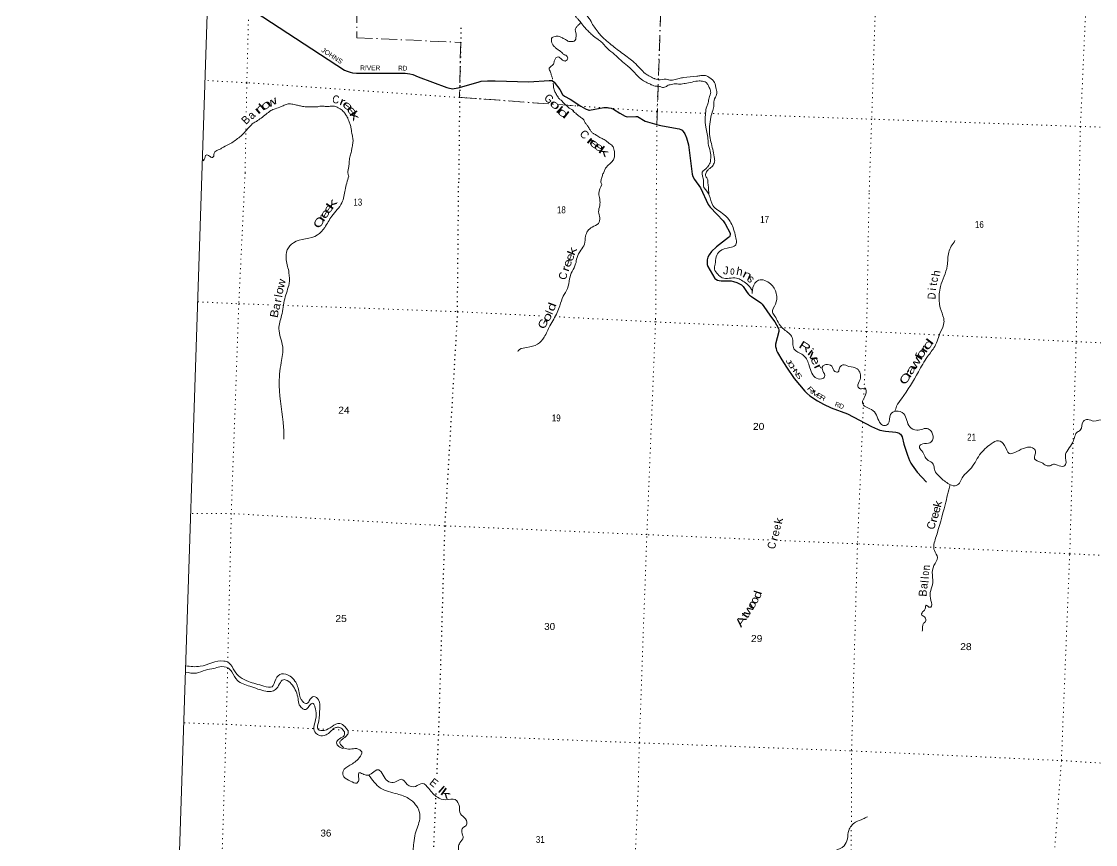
# Model space of a CAD drawing. Header units: feet. Extents: x -757852 to -501257, y -360805 to -170898.
# Drawn here: x -757852 to -730888, y -233572 to -212894 of the extents above; entities that cross this region are included whole.
import ezdxf
from ezdxf.enums import TextEntityAlignment as Align

# ---------------------------------------------------------------- set-up
doc = ezdxf.new("R2010")
doc.units = ezdxf.units.FT
doc.header["$LTSCALE"] = 80
doc.linetypes.add('DOT_DASHED', pattern=[7.7, 5, -1.2, 0.3, -1.2])
doc.linetypes.add('DOTTED', pattern=[1.5, 0.3, -1.2])
for name, color, linetype, lineweight in [('29', 7, 'Continuous', 25), ('39', 7, 'Continuous', 13), ('4', 7, 'Continuous', 13), ('41', 7, 'Continuous', 13), ('44', 7, 'DOT_DASHED', 13), ('6', 7, 'DOTTED', 25), ('7', 7, 'DOTTED', 13)]:
    doc.layers.add(name, color=color, linetype=linetype, lineweight=lineweight)
doc.layers.add('30', color=7, linetype='Continuous')

msp = doc.modelspace()

# ---------------------------------------------------------------- linework, layer by layer
at = {"layer": '29'}
for points in [[(-751988.45, -212650.47), (-749739.78, -214113.35), (-749677.35, -214140.86), (-749602.26, -214169.03), (-749541.24, -214183.11), (-749441.89, -214193.31), (-748217.95, -214196.7), (-748100.41, -214206.59), (-748030.01, -214230.07), (-747892.32, -214285.78), (-747174.18, -214555.04), (-747103.65, -214572.68), (-747060.85, -214579.87), (-747025.76, -214582.44), (-746990.45, -214579.87), (-746885.55, -214558.21), (-746390.4, -214416.61), (-746309.93, -214396.75), (-746155.05, -214382.66), (-745961.66, -214383.02), (-745111.88, -214410.06), (-744603.93, -214375.62), (-744528.79, -214380.47), (-744477.21, -214422.57), (-744338.96, -214607.03), (-744270.7, -214727.77), (-744260.14, -214738.34), (-744220.83, -214768.47), (-744073.22, -214842.58), (-743805.54, -215021.45)], [(-743805.54, -215021.45), (-743750.52, -215058.22), (-743674.65, -215098.71), (-743623.03, -215117.49), (-743609.68, -215119.46), (-743588.41, -215120.83), (-743234.72, -215056.18), (-743200.63, -215051.76), (-743139.62, -215056.45), (-743046.85, -215075.55), (-742989.43, -215101.06), (-742832.99, -215200.5), (-742694.94, -215275.96), (-742641.85, -215290.38), (-742427.42, -215278.3), (-742388.76, -215284.14), (-742192.76, -215395.69), (-742132.98, -215414.74), (-741899.91, -215480.41)], [(-741899.91, -215480.41), (-741843.19, -215496.39), (-741759.8, -215518.94), (-741341.16, -215590.33), (-741301.03, -215604.63), (-741264.66, -215626.94), (-741240.02, -215656.28), (-741199.51, -215714.48), (-741153.19, -215820.61), (-741105.97, -215991.58), (-741014.31, -216729.09), (-740998.31, -216792.56), (-740957.44, -216866.02), (-740807.54, -217071.11)], [(-740807.54, -217071.11), (-740608.61, -217494.1), (-740564.72, -217555.08), (-740394.04, -217738.06), (-740237.99, -217903.95), (-740184.34, -217982.02), (-740062.43, -218216.22), (-740059.99, -218243.06), (-740064.86, -218277.21), (-740077.06, -218301.61), (-740101.45, -218323.57), (-740403.8, -218557.77), (-740525.71, -218674.86), (-740589.11, -218757.81), (-740618.37, -218811.49), (-740637.87, -218884.67), (-740640.31, -218935.9), (-740635.44, -218999.33), (-740618.37, -219045.7), (-740442.81, -219348.21), (-740420.87, -219370.15), (-740379.42, -219392.11), (-740333.09, -219404.31), (-740286.76, -219406.76), (-740072.19, -219406.76), (-740033.18, -219411.63), (-739979.54, -219423.83), (-739896.63, -219455.55), (-739779.6, -219511.65), (-739730.82, -219553.14), (-739633.29, -219699.51), (-739599.16, -219743.42), (-739572.34, -219770.25), (-739526.01, -219806.86), (-739291.93, -219962.99), (-739257.8, -219994.7), (-739155.38, -220138.64), (-739048.1, -220294.78), (-738940.81, -220441.16), (-738896.92, -220516.77), (-738843.28, -220607.05), (-738835.96, -220641.19), (-738838.4, -220680.23), (-738921.3, -220997.39), (-738918.87, -221058.37), (-738909.12, -221109.6), (-738894.49, -221160.83), (-738869.54, -221210.68), (-738765.25, -221397.49), (-738648.21, -221582.9), (-738449.38, -221859.68)], [(-738449.38, -221859.68), (-738184.94, -222183.05), (-738138.61, -222234.27), (-738058.15, -222300.15), (-737867.96, -222422.13), (-737716.79, -222505.08), (-737521.72, -222602.66), (-737112.08, -222753.92), (-736512.26, -223066.19), (-736361.09, -223139.38), (-736302.57, -223163.77), (-736156.27, -223188.17), (-735902.68, -223212.56), (-735863.67, -223217.44), (-735819.95, -223235.2), (-735805.32, -223247.4), (-735785.64, -223261.36), (-735763.7, -223285.75), (-735741.76, -223329.67), (-735697.87, -223510.2), (-735610.09, -223788.32), (-735561.32, -223920.05), (-735527.18, -223988.36), (-735493.05, -224037.16), (-735361.38, -224212.81), (-735134.53, -224470.19)]]:
    msp.add_lwpolyline(points, dxfattribs=at)
at = {"layer": '39'}
msp.add_line((-740601.03, -217076.58), (-740592.49, -217245.87), dxfattribs=at)
for points in [[(-749518.93, -209398.19), (-749532.07, -209513.41), (-749553.63, -209605.21), (-749558.41, -209625.16), (-749604.52, -209991.92), (-749610.27, -210090.38), (-749617.64, -210231.07), (-749595.86, -210397.06), (-749560.53, -210470.94), (-749537.69, -210556.42), (-749485.69, -210667.2), (-749459.32, -210712.53), (-749372.93, -210816.6), (-749307.13, -210933.96), (-749289.71, -210950.76), (-749284.46, -210971.09), (-749265.18, -210991.99), (-749226.84, -211039.8), (-749180.04, -211075.87), (-749132.07, -211081.76), (-749104.7, -211100.95), (-749013.01, -211118.64), (-748861.73, -211152.72), (-748713.75, -211220.93), (-748536.47, -211310.42), (-748437.46, -211346.5), (-748339.99, -211370.44), (-748161.17, -211419.71), (-748032.8, -211422.7), (-747875.04, -211444.97), (-747855.84, -211467.87), (-747806.33, -211485.92), (-747750.2, -211488.11), (-747736.24, -211490.67), (-747709.26, -211467.56), (-747546.43, -211409.46), (-747498.09, -211405.31), (-747473.8, -211400.21), (-747417.82, -211406.42), (-747394.61, -211429.48), (-747391.59, -211455.78), (-747447.47, -211552.28), (-747478.39, -211573.23), (-747537.29, -211591.07), (-747529.96, -211609.49), (-747484.54, -211629.38), (-747402.12, -211626.56), (-747385.85, -211621.14), (-747365.65, -211617.91), (-747324.56, -211593.33), (-747291.1, -211558.38), (-747260.97, -211505.19), (-747248.72, -211447.26), (-747247.64, -211419.11), (-747210.87, -211402.41), (-747126.52, -211401.68), (-746999.3, -211382.47), (-746852.57, -211378.13), (-746758.73, -211391.86), (-746468.51, -211415.27), (-746337.19, -211446.57), (-746303.34, -211453.93), (-746098.16, -211496.18), (-745838.76, -211590.89), (-745653.23, -211674.66), (-745431.07, -211798.13), (-745331.28, -211866.47), (-745062.16, -212021.98), (-744978.33, -212087.67), (-744828.18, -212204.31), (-744737.43, -212246.11), (-744663.72, -212261.07), (-744564.78, -212299.17), (-744399.22, -212380.15), (-744202.43, -212484.5), (-744102.88, -212558.87), (-744085.52, -212577.68), (-743975.55, -212694.75), (-743928.74, -212783.18), (-743878.69, -212839.51), (-743807.43, -212918.82), (-743704.24, -213055.76), (-743613.32, -213145.92), (-743526.17, -213229.87), (-743385.9, -213342.09), (-743294.14, -213410.11), (-743199.59, -213510.48), (-743141.83, -213575.16)], [(-745105.85, -211746.37), (-745051.03, -211782.75), (-744950.7, -211889.38), (-744884.44, -211942.31), (-744665.61, -212047.52), (-744356.62, -212210.62), (-744165.3, -212300.67), (-743949.08, -212421.89), (-743894.57, -212466.31), (-743807.73, -212558.31), (-743790.45, -212579.13), (-743738.94, -212649.61), (-743659.96, -212737.28), (-743553.68, -212898.51), (-743376.99, -213161.18), (-743288.61, -213265.33), (-743201.39, -213347.28), (-743045.77, -213478.22), (-742749.35, -213707.29), (-742470.5, -213923.6), (-742317.81, -214078.59), (-742189.95, -214200.39), (-742101.89, -214260.22), (-741973.81, -214323.62), (-741950.06, -214332.6), (-741816.51, -214357.96), (-741621.52, -214351.48), (-741601.85, -214362.31), (-741477.33, -214361.14), (-741339.49, -214326.24), (-741230.16, -214302.32), (-740899.62, -214268.91), (-740798.62, -214252.71), (-740682.19, -214253.24), (-740564.06, -214314.24), (-740495.97, -214371.27), (-740428.56, -214498.77), (-740413.74, -214583.93), (-740394.3, -214653.17), (-740392.06, -214699.57), (-740442.93, -214822.45), (-740451.63, -214840.23), (-740470.51, -214914.01), (-740469.49, -214992.58), (-740498.85, -215130.4), (-740545.39, -215297.75), (-740576.34, -215530.15), (-740569.98, -215784.14), (-740530.63, -215962.91), (-740454.62, -216338.45), (-740448.82, -216397.07), (-740454.14, -216431.11), (-740505.94, -216525.74), (-740541.55, -216564.63), (-740558.05, -216576.07), (-740613.86, -216618.2), (-740653.95, -216668.98), (-740673.68, -216712.52), (-740677.53, -216760.71), (-740659.17, -216805.73), (-740634.49, -216842.94), (-740616.74, -216956.41), (-740601.03, -217076.58)], [(-744516.59, -214346.06), (-744520.16, -214321.62), (-744547.95, -214250.17), (-744567.46, -214170.93), (-744597.72, -214113.5), (-744600.35, -214071.1), (-744572.88, -214029.7), (-744527.82, -214003), (-744480.65, -213911.89), (-744452.13, -213838.29), (-744406.28, -213787.43), (-744356.25, -213793.13), (-744272.14, -213862.44), (-744202.64, -213886.93), (-744153.37, -213854.32), (-744138.01, -213814.53), (-744185.87, -213742.41), (-744245.27, -213716.24), (-744291.85, -213666.33), (-744342.76, -213626.34), (-744390.13, -213600.58), (-744450.69, -213548.18), (-744505.09, -213491.95), (-744535.15, -213428.48), (-744546.96, -213359.58), (-744532.88, -213297.59), (-744484.14, -213281.08), (-744431.44, -213266.72), (-744331.45, -213280.14), (-744250.37, -213319.12), (-744171.36, -213360.05), (-744092.28, -213398.96), (-744082.25, -213399.29), (-744001.8, -213395.94), (-743950.65, -213367.42), (-743932.49, -213303.55), (-743924.1, -213231.29), (-743934.36, -213176.55), (-743950.12, -213105.49), (-743928.15, -213047.79), (-743884.3, -212996.87), (-743807.49, -212920.85)], [(-743141.83, -213575.16), (-742964.76, -213723.05), (-742638.41, -214009.68), (-742622.83, -214022.37), (-742359.87, -214286.39), (-742293.78, -214343.35), (-742170.25, -214420.67), (-742077.56, -214464.57), (-742010.55, -214497.4), (-741947.01, -214515.99), (-741834.91, -214524.4), (-741761.58, -214549.41), (-741707.3, -214547.5), (-741615.02, -214496.73), (-741566.29, -214482.52), (-741426.97, -214461.79), (-741290.8, -214471.13), (-741217.95, -214455.85), (-741191.73, -214452.85), (-740835.91, -214388.2), (-740789.81, -214390), (-740658.65, -214425.34), (-740615.07, -214493.49), (-740574.04, -214575.65), (-740552.13, -214632.9), (-740549.42, -214667.24), (-740587.1, -214812.79), (-740615.93, -214936.52), (-740649.68, -215031.86), (-740678.02, -215195.9), (-740686.41, -215310.37), (-740669.56, -215552.69), (-740613.83, -215881.11), (-740612.44, -215897.28), (-740608.74, -215957.84), (-740560.2, -216159.12), (-740548.61, -216328.73), (-740565.01, -216442.88), (-740631.45, -216553.07), (-740677.47, -216601.61), (-740714.63, -216628.35), (-740754.57, -216675.13), (-740763.12, -216688.9), (-740764.12, -216715.03), (-740745.77, -216802.81)], [(-743278.26, -216989.46), (-743305.79, -216929.31), (-743288.65, -216835.18), (-743261.55, -216743.39), (-743224.81, -216664.02), (-743185.8, -216576.67), (-743129.52, -216514.07), (-743056.92, -216443.96), (-742992.16, -216367.54), (-742964.72, -216265.69), (-742967.39, -216162.84), (-742999.69, -216044.89), (-743077.64, -215971.76), (-743150.11, -215914.93), (-743250.33, -215847.1), (-743333.48, -215810.07), (-743427.82, -215746.46), (-743494.92, -215709.97), (-743543.57, -215661.99), (-743589.62, -215595.98), (-743643.17, -215513.59), (-743685.6, -215459.78), (-743725.3, -215383.9), (-743783.46, -215319.49), (-743867.96, -215262.26), (-743938.22, -215199.46), (-744000.52, -215138.94), (-743996.51, -215139.08), (-744069.17, -215088.29), (-744151.4, -215023.08), (-744223.6, -214958.2), (-744293.4, -214881.31), (-744348.26, -214839.18), (-744409.64, -214750.48), (-744458.85, -214658.16), (-744491.61, -214554.3), (-744499.4, -214485.53), (-744504.68, -214441.54)], [(-749632.96, -216781.44), (-749655.75, -216700.91), (-749634.23, -216534.39), (-749624.86, -216431.94), (-749610.61, -216303.46), (-749576.5, -216181.68), (-749555.09, -216079.63), (-749532.95, -215955.44), (-749529.53, -215850.78), (-749549.99, -215739.27), (-749573.34, -215593.41), (-749574.96, -215581.27), (-749599.82, -215481.7), (-749637.12, -215393.81), (-749662.65, -215314.37), (-749712.32, -215236.14), (-749762.18, -215163.95), (-749850.24, -215092.5), (-749923.16, -215049.76), (-750022.63, -215020.24), (-750101.08, -215023.67), (-750201.73, -215030.38), (-750309.82, -215018.7), (-750410.8, -215035.48), (-750511.38, -215040.17), (-750609.83, -215040.91), (-750728.28, -215038.97), (-750798.18, -215026.56), (-750893.9, -215005.22), (-751003.59, -214981.4), (-751131.55, -214963.02), (-751234.8, -214987.78), (-751332.69, -215032.87), (-751481.07, -215086.34), (-751591.06, -215133.04), (-751708.59, -215225.83), (-751836.28, -215322.31), (-751955.42, -215402.96), (-752037.39, -215452.61), (-752110.05, -215524.73), (-752197.28, -215612.49), (-752316.26, -215749.56), (-752427.5, -215834.5), (-752538.74, -215919.44), (-752669.72, -215993.65), (-752810.8, -216069.53), (-752882.35, -216107.44), (-752949.41, -216131.39), (-752994.87, -216170.17), (-753021.12, -216235.79), (-753026.38, -216273.9), (-753055.59, -216307.18), (-753134.93, -216276.31), (-753176.41, -216254.78), (-753218.41, -216249.34), (-753237.85, -216291.01), (-753291.37, -216391.98), (-753310.25, -216333.83)], [(-749632.96, -216781.44), (-749729.54, -217128.31), (-749807.75, -217449.59), (-750062.94, -217785.4), (-750238.28, -218069.44), (-750418.63, -218256.79), (-751026.57, -218454.78), (-751178.56, -218632.97), (-751204.48, -218885.53), (-751136.21, -219205.41), (-751134.58, -219474.92), (-751242.91, -219861.62), (-751322.24, -220283.42), (-751388.68, -220613.12), (-751294.42, -221064.53), (-751330.86, -221461.54), (-751381.2, -222047.13), (-751271.21, -223088.23), (-751264.44, -223386.06)], [(-743278.26, -216989.46), (-743357.43, -217214.84), (-743335.7, -217354.28), (-743334.88, -217521.21), (-743363.81, -217677.14), (-743334.37, -217826.88), (-743364.8, -217966.68), (-743526.12, -218058.11), (-743635.4, -218153.2), (-743689.75, -218288.23), (-743718.11, -218490.43), (-743807.04, -218640.45), (-743905.04, -218824.38), (-743940.17, -218986.15), (-744028.21, -219172.4), (-744090.2, -219359.46), (-744145.87, -219601.03), (-744250.32, -219798.82), (-744337.93, -220035.35), (-744401.43, -220206.29), (-744584.28, -220538.35), (-744731.63, -220825.28), (-744897.51, -220999.01), (-745164.91, -221083.07), (-745345.08, -221135.7), (-745394.74, -221184.41)], [(-740745.77, -216802.81), (-740730.17, -216877.47), (-740729.22, -217010.42), (-740723.04, -217058.99), (-740721.34, -217065.95), (-740716.81, -217072.63)], [(-740716.81, -217072.63), (-740584.59, -217258.13), (-740492.41, -217518.44), (-740218.55, -217742.25), (-740061.49, -217916.12), (-739933.67, -218255.98), (-739934.04, -218525.43), (-740065.86, -218571.54), (-740323.8, -218674), (-740408.09, -218804.06), (-740437.96, -218990.13), (-740452.04, -219120.39), (-740371.7, -219245.59), (-740258.1, -219333.64), (-739899.33, -219342.95), (-739778.52, -219393.02), (-739645.07, -219487.72), (-739525.08, -219628.25), (-739504.92, -219689.22), (-739507.83, -219724.14)], [(-734415.86, -218400), (-734573.35, -218690.63), (-734610.17, -219035.35), (-734780.74, -219552.8), (-734810.42, -219925.89), (-734785.3, -220085.54), (-734699.56, -220359.72), (-734692.67, -220460.49), (-734776.02, -220689.11), (-734925.93, -221058.41), (-735104.34, -221312.18), (-735334.98, -221697.03), (-735761.24, -222373.31), (-735881.35, -222558.55), (-735923.43, -222689.69)], [(-739507.42, -219705.22), (-739437.79, -219466.11), (-739347.36, -219396.57), (-739049.21, -219484.41), (-738902.23, -219724.33), (-738888.95, -219877.58), (-738978.37, -220108.02), (-738999.22, -220197.85), (-738938.1, -220296.3), (-738858.5, -220445.61), (-738705.82, -220631.42), (-738505.49, -220832.8), (-738458.14, -221115.82), (-738234.32, -221271.69), (-738088.97, -221499.49), (-737924.95, -221836.47), (-737767.64, -221873.61), (-737689.67, -221817.75), (-737731.26, -221671.66), (-737737.71, -221556.83), (-737656.11, -221513.16), (-737509.01, -221556.01), (-737428.91, -221689.24), (-737346.88, -221695.86), (-737317.95, -221604.27), (-737235.22, -221524.43), (-737079.85, -221559.5), (-736875.07, -221618.25), (-736797.29, -221890.16), (-736852.83, -222063.36), (-736794.47, -222121.51), (-736673.73, -222109.23), (-736658.82, -222274.6), (-736741.36, -222477.11), (-736654.18, -222576.38), (-736468.63, -222672.73), (-736371.18, -222828.63), (-736276.24, -223000.55), (-736189.44, -223047.53), (-736089.75, -223002.41), (-736032.27, -222766.94), (-735899.26, -222682.66), (-735700.86, -222753.27), (-735550.62, -223081.77), (-735376.59, -223161.67), (-735086.71, -223128.59), (-734999.16, -223215.81), (-734977.11, -223409.55), (-735081.94, -223490.7), (-735267.49, -223523.05), (-735309.26, -223576.03), (-735248.27, -223678.5), (-735172.3, -223815.63), (-735116.81, -223901.84), (-734994.82, -223978.08), (-734949.11, -224055.94), (-734924.62, -224171.34), (-734814.96, -224321.59), (-734591.83, -224499.56), (-734413.1, -224557.49), (-734306.77, -224492.48), (-734238.51, -224361.91), (-734041.38, -224150.96), (-733797.22, -223782.62), (-733503.71, -223504.33), (-733324.86, -223429.54), (-733171.93, -223542.95), (-733051.94, -223747.83), (-732863.82, -223697.47), (-732644.2, -223601.84), (-732465.85, -223607.47), (-732396.27, -223692.12), (-732418.13, -223878.44), (-732244.66, -223976.42), (-732126.48, -224046.51), (-732028.54, -224057.65), (-731941.06, -224018.18), (-731839.48, -224041.49), (-731683.74, -224064.51), (-731640.28, -224021.64), (-731645.61, -223806.3), (-731576.53, -223649.62), (-731466.82, -223476.13), (-731414.53, -223343.05), (-731360.68, -223224.09), (-731270.44, -223160.58), (-731193.36, -222939.8), (-731079.51, -222891.11), (-730938.48, -222935.78), (-730698.95, -222909.16), (-730640.08, -223015.58)], [(-734537.44, -224530.23), (-734664.65, -225034.18), (-734901.48, -225875.31), (-734933.22, -226185.99), (-734854.44, -226361.42), (-734944.86, -226559.66), (-734984.31, -226795.7), (-734982.24, -227051.15), (-735036.21, -227238.47), (-735018.42, -227440.12), (-735021.55, -227604.92), (-735093.44, -227594.61), (-735140.35, -227554.92), (-735167.53, -227654.6), (-735209.36, -227709.59), (-735256.07, -227792.57), (-735179.8, -227855.31), (-735157.44, -227974.66), (-735215.3, -228029.14), (-735227.7, -228105.16), (-735239.03, -228211.38)], [(-749780.24, -230689.15), (-749823.83, -230650.7), (-749919.33, -230625.57), (-749998.3, -230649.22), (-750091.23, -230734.76), (-750206.21, -230819.61), (-750384.93, -230826.04), (-750503.54, -230705.66), (-750496.47, -230543), (-750451.39, -230319.2), (-750483.08, -230113.09), (-750513.08, -230045.78), (-750542.51, -230024.74), (-750577.02, -230037.73), (-750652.1, -230129.87), (-750734.01, -230183.59), (-750807.03, -230145.09), (-750876.6, -230060.45), (-750907.98, -229908.64), (-751049.89, -229570.35), (-751180.53, -229449.59), (-751274.28, -229432.55), (-751371.78, -229536.05), (-751478.55, -229679.48), (-751584.32, -229726.41), (-751716.52, -229720.23), (-752121.82, -229594.83), (-752430.18, -229448.35), (-752570.02, -229236.81), (-752669.15, -229135.15), (-752870.86, -229106.66), (-753024.6, -229148.06), (-753230.51, -229189.82), (-753461.46, -229262.96), (-753736.26, -229237.9)], [(-753731.17, -229084.43), (-753365.96, -229095.05), (-752772.11, -228962.98), (-752647.05, -229005.14), (-752503.01, -229210.77), (-752359.54, -229370.14), (-752156.2, -229475.1), (-751764.68, -229592.02), (-751560.65, -229610.53), (-751466.34, -229416.44), (-751323.81, -229284.19), (-751109.01, -229343.26), (-750986.4, -229463.76), (-750881.12, -229754.65), (-750791.94, -229982.68), (-750691.18, -230032.11), (-750626.74, -229959.74), (-750509.14, -229854.87), (-750397.35, -229936.82), (-750364.34, -230165.1), (-750389.89, -230469.95), (-750402.47, -230680.7), (-750252.8, -230705.53), (-750055.16, -230607.2), (-749862.22, -230530.85), (-749734.22, -230607.28), (-749653.24, -230776.74), (-749709.85, -230855.39), (-749823.14, -230950.35), (-749859.08, -231009.54), (-749828.96, -231072.83), (-749788.13, -231114.34), (-749772.6, -231130.92), (-749771.22, -231151.07), (-749825.14, -231143.33), (-749884.38, -231113.31), (-749941.56, -231016.99), (-749868.1, -230912.73), (-749749.18, -230830.02), (-749738.98, -230759.96), (-749780.24, -230689.15)], [(-749768.55, -231146), (-749597.44, -231174.65), (-749436.62, -231163.64), (-749310.75, -231244.03), (-749371.55, -231392.93), (-749610.14, -231582.47), (-749777.22, -231730.02), (-749759.62, -231873.35), (-749590.35, -231977.23), (-749431.41, -232026.49), (-749385.38, -231965.6), (-749393.65, -231844.69), (-749381.44, -231774.69), (-749285.94, -231799.82), (-749172.65, -231833.56), (-749038.39, -231773.45), (-748899.49, -231693.38), (-748824.78, -231741.99), (-748719.88, -231916.23), (-748592.38, -232008.73), (-748445.4, -231991.25), (-748317.09, -231928.94), (-748166.73, -232060.38), (-747963.76, -232113.03), (-747784.91, -232038.24), (-747626.41, -232165.91), (-747408.54, -232383.94), (-747201.88, -232446.77), (-746961.1, -232444.31), (-746858.2, -232618.49), (-746831.83, -232802.31), (-746705.33, -232926.96), (-746686.35, -233090.44), (-746770.64, -233156.15), (-746797.94, -233259.86), (-746764.19, -233399.68), (-746844.47, -233529.86), (-746881.85, -233635.26), (-746852.67, -233793.03), (-746787.79, -233899.65), (-746731.11, -234076.39), (-746582.13, -234187.67), (-746497.33, -234363.28), (-746266.12, -234732.54), (-745976.35, -235025.23), (-745499.41, -235233.33), (-745154.42, -235362.87), (-744969.8, -235553.7), (-744388.65, -235829.44), (-743961.68, -236096.29), (-743595.76, -236455.73), (-743224.4, -236640.39), (-742771.13, -236900.03), (-742463.83, -237080.66), (-742193.55, -237161.59), (-741601.19, -237335.13), (-741228.2, -237531.9), (-740919.09, -237654.27), (-740412.78, -237821.07), (-739872.64, -238190.03), (-739603.1, -238616.81), (-739431.39, -238899.74), (-739481.92, -239169.62), (-739598.39, -239560.08), (-739544.28, -239819.18), (-739268.79, -240183.81), (-739107.03, -240464.41), (-739146.04, -240557.69), (-739356.33, -240611.38), (-739490.4, -240665.46), (-739512.94, -240809.54), (-739471.86, -241100.41), (-739455.01, -241332.19), (-739360.95, -241403.53), (-739234.88, -241413.54), (-739192.42, -241595.87), (-739170.5, -241729.28), (-739005.24, -241768.68), (-738661.75, -241882.08), (-738609.14, -242060.7), (-738715.54, -242127.72), (-738769.26, -242242.66), (-738707.26, -242377.34), (-738721.29, -242569.94), (-738721.54, -242706.68), (-738597.54, -242911.68), (-738466.09, -243006.32), (-738416.36, -243148.66), (-738463.83, -243191.4), (-738536.97, -243221.26), (-738540.6, -243273.43)], [(-749128.91, -231825.42), (-748835.67, -232155.89), (-748418.97, -232301.77), (-748135.6, -232413.27), (-747955.99, -232571.77), (-747887.23, -232682.53), (-747854.72, -232926.87), (-747964.62, -233299.44), (-748002, -233533.54), (-748039.5, -233900.35), (-748050.33, -234119.2), (-747965.22, -234413.47), (-747938.03, -234957.27), (-747769.76, -235221.99), (-747584.2, -235447.04), (-747508.17, -235646.51), (-747473.91, -236092), (-747415.09, -236522.18), (-747401.87, -236870.48), (-747400.74, -237220.42), (-747514.27, -237645.16), (-747656.73, -237968.44), (-747823.36, -238294.98), (-747938.89, -238848.35), (-747919.53, -239192.83), (-747883.27, -239702.73), (-748074.44, -240301.98), (-748305.32, -240952.26), (-748582.67, -241484.44), (-748623.87, -241648.04), (-748588.36, -241731.6), (-748670.21, -241783.31), (-748742.23, -241841.37), (-748731.39, -242008.62), (-748902.35, -242087.68), (-749153.4, -242226.55), (-749169.93, -242306.46), (-749103.17, -242481.51), (-749213.76, -242683.13), (-749336.5, -242952.74), (-749375.39, -243084.53), (-749497.37, -243287.5), (-749550.04, -243432.64), (-749505.94, -243884.47), (-749447.57, -244200.02), (-749357.39, -244267.21), (-749264.08, -244427.01), (-749103.69, -244751.81), (-748934.67, -245056.77), (-748766.08, -245375.79), (-748625.48, -245756.27), (-748587.15, -246199.88), (-748771.38, -246576.14), (-748971.7, -246825.2), (-748993.62, -247077.88), (-748838.17, -247690.08), (-748846.18, -248333.32), (-748975.49, -248685.17), (-749229.1, -249035.11), (-749239.74, -249440.97), (-749195.77, -249896.83), (-749249.56, -250206.82), (-749371.29, -250701.68), (-749361.58, -250712.04), (-749421.56, -251156.57), (-749504.4, -251819.57), (-749412.09, -252075.86), (-749297.36, -252256.44), (-749200.85, -252506.83), (-748941.84, -252756.31), (-748426.44, -252953.56), (-748009.37, -252958.69), (-747797.95, -252997.54), (-747722.99, -253038.11)], [(-739424, -238920.08), (-739130.23, -238955.5), (-738823.56, -238834.47), (-738769.21, -238699.44), (-738780.55, -238419.57), (-738696.45, -238166.84), (-738507.9, -238038.06), (-738269.49, -237918.9), (-738043.8, -237628.41), (-737981.81, -237248.29), (-738127.54, -236903.85), (-738269.27, -236623.88), (-738335.84, -236442.81), (-738349.37, -236104.55), (-738392.21, -235805.58), (-738234.78, -235645.65), (-738097.83, -235434.81), (-738082.87, -235147.72), (-738071.98, -234669.47), (-737908.1, -234302.62), (-737792.63, -234137.35), (-737794.57, -234135.28), (-737657.99, -233872.14), (-737412.64, -233723.04), (-737200.35, -233605.06), (-737116.56, -233426.72), (-737084.06, -233220.63), (-736913.04, -233010.86), (-736723.99, -232930.36), (-736611.89, -232873.57)]]:
    msp.add_spline(points, degree=3, dxfattribs=at)
at = {"layer": '4'}
msp.add_lwpolyline([(-751809.62, -170897.83), (-720494.9, -171910.43), (-689178.81, -172879.95), (-657861.41, -173806.4), (-626542.79, -174689.77), (-595222.97, -175530.05), (-563902.02, -176327.26), (-532580.01, -177081.38), (-501256.99, -177792.41), (-505285.46, -360804.74), (-536860.21, -360087.99), (-568433.95, -359327.81), (-600006.62, -358524.19), (-631578.15, -357677.16), (-663148.48, -356786.69), (-694717.56, -355852.8), (-726285.32, -354875.48), (-757851.71, -353854.74)], close=True, dxfattribs=at)
msp.add_lwpolyline([(-751809.62, -170897.83), (-720494.9, -171910.43), (-689178.81, -172879.95), (-657861.41, -173806.4), (-626542.79, -174689.77), (-595222.97, -175530.05), (-563902.02, -176327.26), (-532580.01, -177081.38), (-501256.99, -177792.41), (-505285.46, -360804.74), (-536860.21, -360087.99), (-568433.95, -359327.81), (-600006.62, -358524.19), (-631578.15, -357677.16), (-663148.48, -356786.69), (-694717.56, -355852.8), (-726285.32, -354875.48), (-757851.71, -353854.74)], close=True, dxfattribs=at)
at = {"layer": '44'}
for points in [[(-752002.85, -206587.01), (-752032.78, -207169.2), (-752023.39, -207542.48), (-752055.06, -209001.54), (-752083.23, -210248.12), (-751850.91, -210259.86), (-751848.57, -210400.72), (-750743.32, -210431.24), (-750753.46, -211856.01), (-749431.29, -211913.49), (-749436.28, -213302.4), (-746825.7, -213418.6), (-746855.63, -214801.95), (-743805.54, -215021.45)], [(-741899.91, -215480.41), (-741793.06, -212333.6), (-743109.63, -212310.29), (-743069.64, -210903.85), (-743928.51, -210885.07), (-743980.18, -212402.27)], [(-743805.54, -215021.45), (-743750.52, -215058.22), (-743674.65, -215098.71), (-743623.03, -215117.49), (-743609.68, -215119.46), (-743588.41, -215120.83), (-743234.72, -215056.18), (-743200.63, -215051.76), (-743139.62, -215056.45), (-743046.85, -215075.55), (-742989.43, -215101.06), (-742832.99, -215200.5), (-742694.94, -215275.96), (-742641.85, -215290.38), (-742427.42, -215278.3), (-742388.76, -215284.14), (-742192.76, -215395.69), (-742132.98, -215414.74), (-741899.91, -215480.41)]]:
    msp.add_lwpolyline(points, dxfattribs=at)
at = {"layer": '6'}
for p, q in [((-746818.23, -213053.96), (-746854.15, -214792.2)), ((-746854.15, -214792.2), (-746874.77, -216871.56)), ((-746906.11, -220183.53), (-746874.77, -216871.99))]:
    msp.add_line(p, q, dxfattribs=at)
for points in [[(-746906.11, -220183.53), (-747226.19, -225564.67), (-747385.71, -230814.14), (-747430.41, -231844.87)], [(-747449.62, -232287.78), (-747620.69, -236232.15), (-747853.48, -241515.5), (-748079.6, -246728.7), (-748338.48, -252061.49), (-748532.94, -257273.66), (-748762.22, -262508.86), (-748762.22, -262508.86), (-748757.98, -262606.49)]]:
    msp.add_lwpolyline(points, dxfattribs=at)
at = {"layer": '7'}
for p, q in [((-741698.29, -209638), (-741867.87, -214350.77)), ((-752194.75, -214434.44), (-752208.6, -215171.68)), ((-752206.87, -214427.8), (-752194.39, -214425.4)), ((-741873.99, -214521.08), (-741896.93, -215158.48)), ((-744874.96, -214943.89), (-746854.51, -214801.24)), ((-741896.93, -215158.48), (-744081.53, -215001.06)), ((-741896.93, -215158.48), (-741912.49, -217030.66)), ((-740678.65, -215201.51), (-741896.93, -215158.48)), ((-736507.58, -215348.91), (-740520.4, -215207.09)), ((-731266.45, -215529.72), (-736507.58, -215348.91)), ((-752216.42, -215588.01), (-752237.19, -216693.39)), ((-727049.94, -215691.61), (-731266.45, -215529.72)), ((-750404.3, -230666.39), (-750192.73, -230676.75)), ((-750023.62, -230685.03), (-749775.57, -230697.17))]:
    msp.add_line(p, q, dxfattribs=at)
for points in [[(-736174.12, -204721.59), (-736328.78, -209880.03), (-736507.22, -215339.88), (-736571.95, -217206.78)], [(-730926.12, -204942.94), (-731023.91, -210131.79), (-731266.45, -215529.72), (-731307.69, -217373.39)], [(-752019.8, -207561.73), (-752056.95, -209131.1), (-752194.75, -214434.44)], [(-746854.51, -214801.24), (-752194.75, -214434.44), (-753245.4, -214374.23)], [(-752237.31, -216695.78), (-752396.18, -219986.09), (-752584.44, -225256.77), (-752673.7, -228985.93)], [(-743570.64, -262775.83), (-743546.01, -262675.53), (-743337.52, -257463.81), (-743134.91, -252247.87), (-742945.33, -246999.35), (-742774.91, -241722.07), (-742368.13, -232120.46), (-742341.15, -231017.62), (-742152.13, -225787.18), (-741930.71, -220368.76), (-741912.51, -217033.91)], [(-736571.95, -217206.98), (-736635.25, -220680.69), (-736863.71, -226018.47), (-737014.5, -231294.35), (-737025, -236669.19), (-737491.06, -241971.32), (-737790.86, -247216.36), (-737937.48, -252502.43), (-738088.74, -257615.42), (-738287.09, -262823.45), (-738302.47, -262946.61)], [(-733110.75, -255474.15), (-732976.64, -252753.55), (-732698.64, -247435.43), (-732443.12, -242195.02), (-732150.96, -236873.32), (-731743.71, -231462.76), (-731535.71, -226267.1), (-731373.75, -220939.29), (-731307.74, -217376.35)], [(-753425.65, -219937.61), (-752396.18, -219986.09), (-751579.34, -220015.47)], [(-751288.38, -220025.93), (-746906.11, -220183.53), (-744801.09, -220293.4)], [(-744473.02, -220310.52), (-741933.5, -220443.06), (-736635.25, -220680.69), (-731373.75, -220939.29), (-726035.23, -221172.16), (-722057.41, -221282.52)], [(-739097.5, -225920.77), (-742152.13, -225787.18), (-747226.19, -225564.67), (-752584.44, -225256.77), (-753607.44, -225259.43)], [(-722226.53, -226626.54), (-726362.39, -226522.92), (-731535.71, -226267.1), (-736863.71, -226018.47), (-738820.96, -225932.87)], [(-752677.16, -229130.48), (-752710.83, -230537.45), (-752882, -235967.53), (-752878.68, -235989.75), (-753084.29, -241237.77), (-753299.92, -246549.81), (-753513.55, -251926.27), (-753690.41, -257153.08), (-753868.38, -262438.52)], [(-753770.27, -230513.96), (-752709.33, -230553.58), (-750508.5, -230661.3)], [(-749662.55, -230702.7), (-747385.71, -230814.14), (-742341.15, -231017.62), (-737011.71, -231220.05), (-731743.71, -231462.76), (-726846.81, -231770.17), (-722398.02, -232045.23)]]:
    msp.add_lwpolyline(points, dxfattribs=at)

# ---------------------------------------------------------------- texts
at = {"layer": '30'}
for s, rotation, width, p in [('JOHNS', 326.954, 1.1, (-750336.99, -213641.32)), ('RIVER', 359.841, 0.95, (-749348.96, -214119.14)), ('RD', 359.841, 0.8, (-748396.26, -214126.48))]:
    msp.add_text(s, height=120, rotation=rotation, dxfattribs=dict(at, width=width)).set_placement(p)
for s, rotation, width, p in [('J', 302.262, 1.65, (-738636.84, -221469.78)), ('O', 302.262, 1.25, (-738579.33, -221560.88)), ('H', 305.692, 1.35, (-738512.4, -221651.97)), ('N', 305.692, 1.4, (-738447.62, -221742.14)), ('S', 305.692, 1.5, (-738381.74, -221833.85)), ('R', 313.275, 1.6, (-738077.95, -222189.94)), ('I', 317.275, 1.35, (-738010.59, -222250.67)), ('V', 324.326, 1.55, (-737944.2, -222290.96)), ('E', 327.326, 1.4, (-737853.35, -222349.41)), ('R', 331.246, 1.2, (-737761.55, -222401.07))]:
    msp.add_text(s, height=120, rotation=rotation, dxfattribs=dict(at, width=width)).set_placement(p, align=Align.CENTER)
for s, p in [('R', (-737388.91, -222577.08)), ('D', (-737282.55, -222616.35))]:
    msp.add_text(s, height=120, rotation=339.733, dxfattribs=at).set_placement(p, align=Align.CENTER)
at = {"layer": '41'}
for s, height, rotation, width, p in [('w', 200, 26.744, 1.4, (-751526.91, -215001.88)), ('C', 200, 349.958, 0.9, (-749976.5, -214948.97)), ('r', 200, 338.376, 1.4, (-749828.09, -214999.7)), ('o', 200, 323.301, 1.7, (-744513.4, -215061.13)), ('r', 200, 39.835, 2.05, (-751843.82, -215185.62)), ('l', 200, 41.802, 1.7, (-751751.92, -215115.32)), ('o', 200, 39.139, 1.8, (-751663.44, -215067.61)), ('e', 200, 322.439, 1.75, (-749718.32, -215083.36)), ('e', 200, 311.073, 1.9, (-749620.49, -215205.1)), ('k', 200, 302.413, 1.75, (-749568.93, -215310.21)), ('l', 200, 316.981, 1.75, (-744411.71, -215183.57)), ('d', 200, 322.011, 1.95, (-744311.93, -215269.54)), ('r', 200, 316.983, 2.2, (-743616.11, -215967.73)), ('e', 200, 320.848, 1.8, (-743519.6, -216044.39)), ('e', 200, 328.181, 1.55, (-743402.84, -216128.58)), ('k', 200, 324.527, 1.9, (-743285.23, -216239.76)), ('e', 200.9, 54.863, 1.65, (-750068.21, -217648.48)), ('k', 200.9, 53.879, 1.9, (-749986.73, -217539.04)), ('C', 200.9, 54.877, 1.45, (-750306.64, -218003.26)), ('r', 200.9, 58.193, 1.7, (-750226.82, -217878.71)), ('e', 200.9, 58.433, 1.55, (-750155.07, -217774.32)), ('k', 200.9, 67.812, 1.45, (-743937.85, -218700.69)), ('e', 200.9, 66.457, 1.3, (-744055.72, -219002.16)), ('e', 200.9, 67.877, 1.25, (-743993.83, -218850.8)), ('C', 200.9, 77.657, 0.95, (-744158.81, -219305.46)), ('r', 200.9, 70.734, 1.3, (-744100.93, -219137.98)), ('o', 200.9, 357.112, 0.75, (-740008.59, -219253.71)), ('h', 200.9, 349.575, 1.05, (-739840.35, -219268.91)), ('n', 200.9, 334.441, 1.45, (-739672.51, -219348.55)), ('w', 200.9, 76.14, 1.15, (-751238.7, -219499.61)), ('c', 200.9, 85.345, 0.95, (-734844.37, -219387.75)), ('o', 200.9, 72.418, 1.15, (-751285.86, -219685.01)), ('D', 200.9, 88.718, 0.85, (-734902.5, -219792.34)), ('a', 200.9, 78.522, 1.1, (-751361.58, -220073.64)), ('r', 200.9, 79.367, 1.1, (-751328.95, -219916.2)), ('d', 200.9, 69.546, 1.4, (-744453.13, -220096.22)), ('B', 200.9, 78.691, 1.15, (-751404.8, -220250.43)), ('o', 200.9, 59.473, 1.5, (-744571.64, -220368.21)), ('G', 200.9, 62.792, 1.2, (-744670.13, -220530.93)), ('R', 200.9, 327.94, 1.5, (-738234.48, -221148.76)), ('i', 200.9, 320.786, 1.65, (-738101.31, -221273.15)), ('r', 200.9, 59.245, 1.7, (-735104.92, -221172.72)), ('d', 200.9, 52.664, 1.9, (-735018.26, -221062.77)), ('v', 200.9, 306.296, 1.8, (-738049.86, -221360.67)), ('e', 200.9, 294.188, 1.3, (-738009.74, -221458.38)), ('w', 200.9, 57.84, 1.55, (-735332.59, -221530.56)), ('f', 200.9, 57.84, 1.8, (-735241.1, -221375.31)), ('o', 200.9, 58.886, 1.5, (-735188.87, -221287.1)), ('r', 200.9, 296.499, 1.55, (-737935.33, -221615.32)), ('a', 200.9, 57.714, 1.65, (-735440.18, -221687.79)), ('C', 200.9, 53.497, 1.5, (-735591.52, -221928.65)), ('r', 200.9, 57.714, 1.75, (-735506.22, -221800.46)), ('k', 200.9, 75.833, 1.2, (-734753.55, -225039.76)), ('e', 200.9, 74.54, 1.1, (-734792.85, -225180.26)), ('k', 200.9, 77.964, 1.15, (-738746.76, -225461.25)), ('r', 200.9, 74.009, 1.25, (-734865.78, -225442.45)), ('e', 200.9, 74.54, 1.1, (-734833.02, -225322.38)), ('e', 200.9, 75.337, 1.05, (-738831.38, -225770.79)), ('e', 200.9, 83.147, 0.85, (-738791.26, -225610.21)), ('r', 200.9, 73.816, 1.25, (-738865.86, -225909.26)), ('C', 200.9, 80.094, 0.9, (-738917.49, -226073.93)), ('o', 200.9, 87.645, 0.75, (-735067.33, -226760.82)), ('n', 200.9, 87.207, 0.9, (-735042.73, -226620.18)), ('a', 200.8, 84.649, 0.95, (-735106.77, -227086.1)), ('d', 200.8, 72.868, 1.3, (-739283.5, -227323.63)), ('w', 200.9, 55.847, 1.6, (-739513.51, -227720.74)), ('o', 200.9, 65.359, 1.3, (-739430.56, -227585.48)), ('o', 200.8, 72.533, 1.1, (-739357.69, -227460.91)), ('t', 200.9, 55.202, 1.55, (-739604.7, -227867.25)), ('A', 200.9, 55.834, 1.55, (-739710.31, -228015.5)), ('l', 200, 318.92, 1.65, (-747376.77, -232264.72)), ('k', 200, 324.263, 1.9, (-747254.76, -232366.16))]:
    msp.add_text(s, height=height, rotation=rotation, dxfattribs=dict(at, width=width)).set_placement(p, align=Align.CENTER)
for s, height, rotation, p in [('G', 200, 317.724, (-744673.85, -214906.89)), ('B', 200, 44.93, (-752152.22, -215434.34)), ('a', 200, 45.121, (-752012.39, -215316.61)), ('C', 200, 312.321, (-743790.29, -215798.28)), ('J', 200.9, 354.504, (-740177.56, -219248.23)), ('h', 200.9, 81.134, (-734791.77, -219236.17)), ('s', 200.9, 315.146, (-739604.81, -219430.89)), ('t', 200.9, 83.114, (-734867.57, -219505.18)), ('l', 200.9, 79.33, (-751304.09, -219805.89)), ('i', 200.9, 83.925, (-734890.01, -219630.71)), ('l', 200.9, 65.864, (-744511.3, -220244.68)), ('C', 200.9, 74.009, (-734916.48, -225582.18)), ('l', 200.9, 85.416, (-735076.06, -226973.83)), ('l', 200.9, 86.557, (-735070.15, -226876.34)), ('B', 200.9, 86.255, (-735125.58, -227259.87)), ('E', 200, 320.916, (-747558.47, -232096.56))]:
    msp.add_text(s, height=height, rotation=rotation, dxfattribs=at).set_placement(p, align=Align.CENTER)
at = {"layer": '7'}
for s, width, p in [('13', 0.85, (-749518.6, -217520.49)), ('18', 0.85, (-744408.74, -217712.71)), ('17', 0.85, (-739306.8, -217957.14)), ('16', 0.85, (-733914.15, -218081.41)), ('24', 1.1, (-749899.82, -222747.34)), ('19', 0.85, (-744537.22, -222942.19)), ('20', 1.1, (-739488.04, -223154.44)), ('21', 0.85, (-734111.29, -223425.69)), ('25', 1.1, (-749971.36, -227981.59)), ('30', 1.05, (-744728.1, -228181.29)), ('29', 1.1, (-739538.18, -228483.88)), ('28', 1.1, (-734285.02, -228687.92)), ('36', 1.05, (-750345.65, -233371.27)), ('31', 0.85, (-744936.9, -233531.76))]:
    msp.add_text(s, height=175, dxfattribs=dict(at, width=width)).set_placement(p)

doc.saveas('drawing.dxf')
